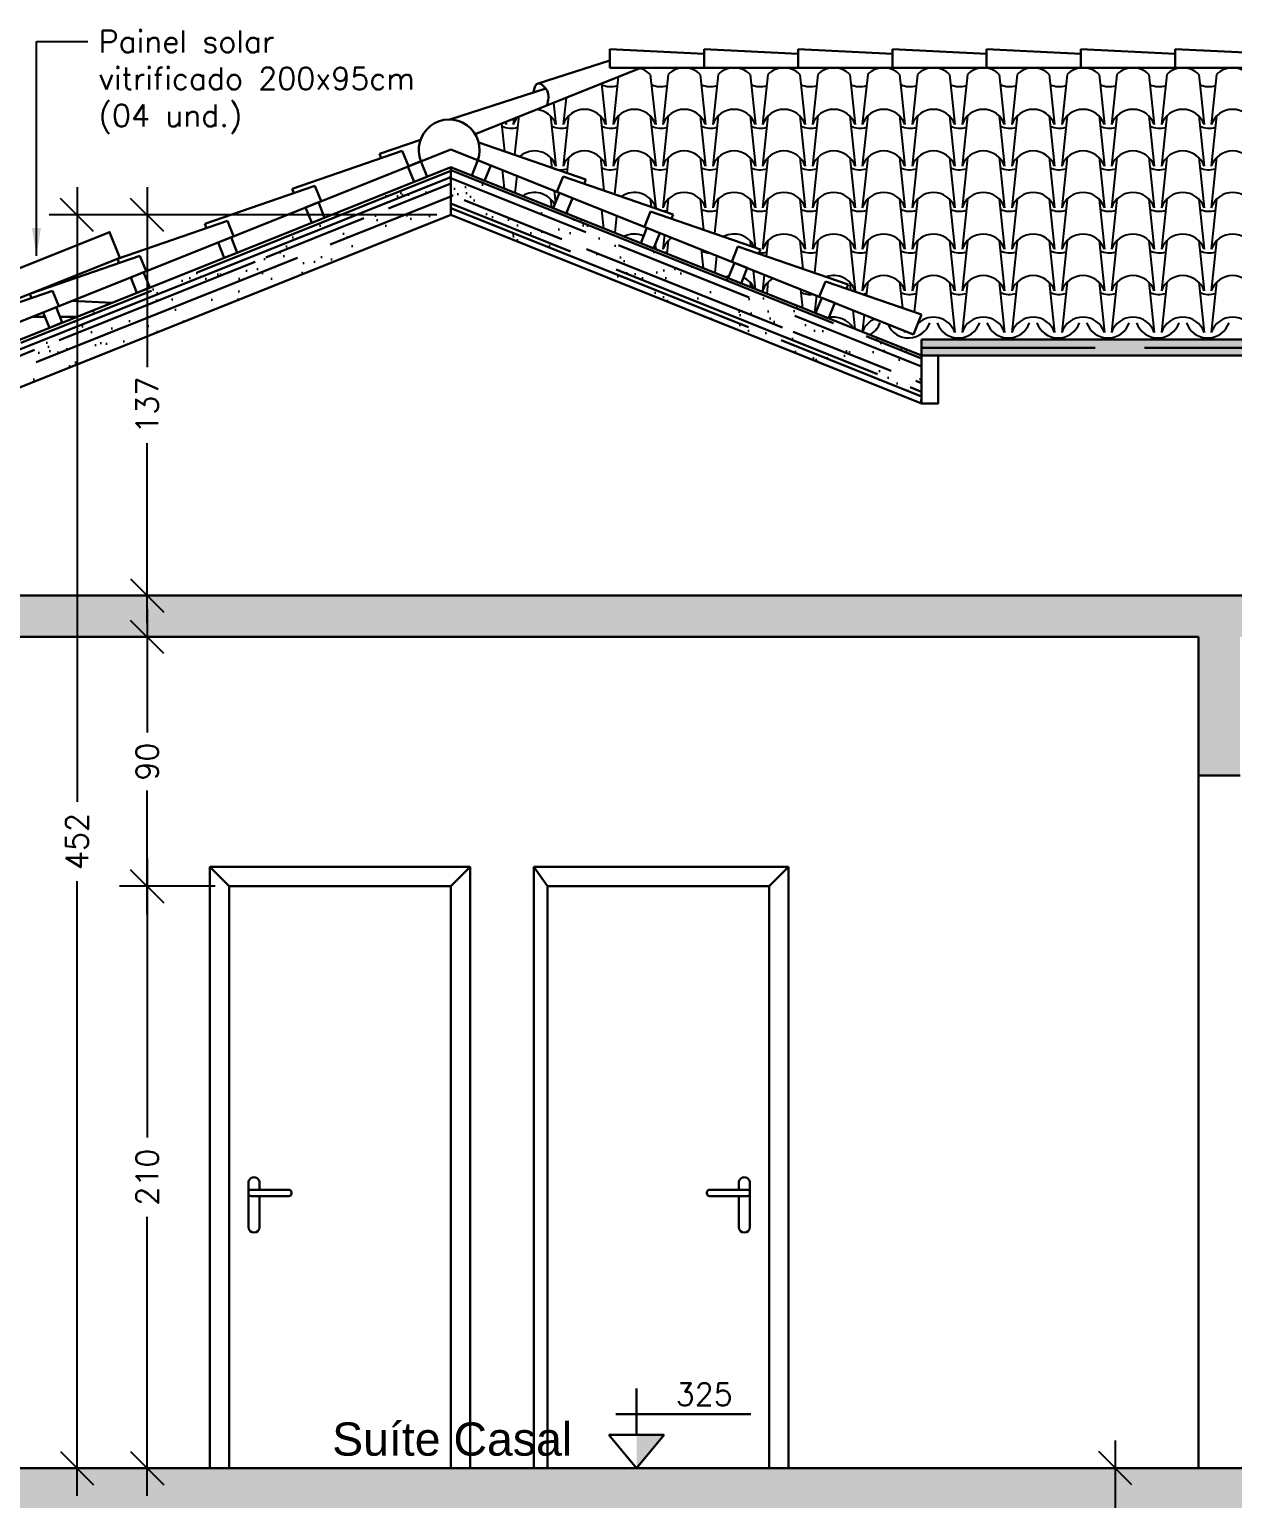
# Model space of a CAD drawing. Header units: millimetres. Extents: x -4228 to 27092, y -6721 to 984.
# Drawn here: x 22980 to 23415, y -1256 to -726 of the extents above; entities that cross this region are included whole.
import ezdxf
from ezdxf.enums import TextEntityAlignment as Align

# ---------------------------------------------------------------- set-up
doc = ezdxf.new("R2010")
doc.units = ezdxf.units.MM
doc.header["$LTSCALE"] = 50
doc.layers.get('0').update_dxf_attribs({"lineweight": 0})
for name, color, linetype in [('cobertura', 2, 'Continuous'), ('cota', 1, 'Continuous'), ('esquadrias', 3, 'Continuous'), ('HACHURA', 2, 'Continuous'), ('hatch', 2, 'Continuous'), ('madeiramento', 2, 'Continuous'), ('PAREDES', 6, 'Continuous'), ('PENA01', 3, 'Continuous'), ('PENA02', 2, 'Continuous'), ('PENA24', 24, 'Continuous'), ('QLEADER', 7, 'Continuous'), ('telhas', 3, 'Continuous'), ('TEXTO', 7, 'Continuous')]:
    doc.layers.add(name, color=color, linetype=linetype)
doc.styles.add('ARIAL', font='arial.ttf')
doc.styles.add('COTA', font='simplex.shx')
doc.styles.add('ROMANS', font='romans.shx')
doc.dimstyles.new('1_50', dxfattribs={"dimscale": 0, "dimtxt": 8, "dimasz": 12, "dimexe": 10, "dimexo": 5, "dimgap": 4, "dimtad": 0, "dimdec": 0, "dimzin": 1, "dimdsep": 46, "dimtxsty": 'ROMANS', "dimblk": 'OBLIQUE', "dimcen": 10, "dimdle": 10, "dimclrd": 1, "dimclre": 1, "dimclrt": 7, "dimaunit": 1, "dimadec": 0, "dimazin": 0, "dimtm": 1e-09, "dimtfac": 1, "dimtdec": 0, "dimtmove": 2, "dimatfit": 3, "dimldrblk": 'OBLIQUE', "dimfxl": 1, "dimtolj": 1, "dimtzin": 0, "dimarcsym": 0})
doc.dimstyles.new('LEADER_50', dxfattribs={"dimscale": 0, "dimtxt": 8, "dimasz": 10, "dimexe": 10, "dimexo": 5, "dimgap": 4, "dimtad": 0, "dimdec": 0, "dimzin": 1, "dimdsep": 46, "dimtxsty": 'ROMANS', "dimcen": 10, "dimdle": 10, "dimclrd": 9, "dimclre": 9, "dimclrt": 7, "dimaunit": 1, "dimadec": 0, "dimazin": 0, "dimtm": 1e-09, "dimtfac": 1, "dimtdec": 0, "dimtmove": 2, "dimatfit": 3, "dimfxl": 1, "dimtolj": 1, "dimtzin": 0, "dimarcsym": 0})

# ---------------------------------------------------------------- blocks, each defined once
blk = doc.blocks.new('_OBLIQUE')
at = {"color": 0, "linetype": 'ByBlock'}
blk.add_line((-0.5, -0.5), (0.5, 0.5), dxfattribs=at)
blk = doc.blocks.new('*D222')
at = {"layer": 'cota', "color": 1, "linetype": 'Continuous', "lineweight": -2}
for p, q in [((23372.46, -1235.24), (23372.46, -1267.45)), ((23397.52, -1245.24), (23362.46, -1245.24)), ((23372.46, -1320.24), (23372.46, -1288.02)), ((23397.52, -1310.24), (23362.46, -1310.24))]:
    blk.add_line(p, q, dxfattribs=at)
at = {"layer": 'Defpoints', "color": 0, "linetype": 'Continuous', "lineweight": 30}
for p in [(23372.46, -1245.24), (23402.52, -1245.24), (23402.52, -1310.24)]:
    blk.add_point(p, dxfattribs=at)
at = {"layer": 'cota', "color": 1, "linetype": 'Continuous', "lineweight": -2, "xscale": 12, "yscale": 12, "zscale": 12}
for p, rotation in [((23372.46, -1245.24), 90), ((23372.46, -1310.24), 270)]:
    blk.add_blockref('_OBLIQUE', p, dxfattribs=dict(at, rotation=rotation))
at = {"layer": 'cota', "color": 7, "linetype": 'Continuous', "lineweight": 30, "insert": (23372.46, -1277.74), "char_height": 8, "attachment_point": 5, "rotation": 90, "style": 'ROMANS'}
blk.add_mtext('\\A1;65', dxfattribs=at)
blk = doc.blocks.new('*D229')
at = {"layer": 'cota', "color": 1, "linetype": 'Continuous', "lineweight": -2}
for p, q in [((23022.94, -1025.24), (23022.94, -1125.95)), ((23047.52, -1035.24), (23012.94, -1035.24)), ((23022.94, -1255.24), (23022.94, -1154.52)), ((23047.52, -1245.24), (23012.94, -1245.24))]:
    blk.add_line(p, q, dxfattribs=at)
at = {"layer": 'Defpoints', "color": 0, "linetype": 'Continuous', "lineweight": 30}
for p in [(23052.52, -1035.24), (23022.94, -1245.24), (23052.52, -1245.24)]:
    blk.add_point(p, dxfattribs=at)
at = {"layer": 'cota', "color": 1, "linetype": 'Continuous', "lineweight": -2, "xscale": 12, "yscale": 12, "zscale": 12}
for p, rotation in [((23022.94, -1035.24), 90), ((23022.94, -1245.24), 270)]:
    blk.add_blockref('_OBLIQUE', p, dxfattribs=dict(at, rotation=rotation))
at = {"layer": 'cota', "color": 7, "linetype": 'Continuous', "lineweight": 30, "insert": (23022.94, -1140.24), "char_height": 8, "attachment_point": 5, "rotation": 90, "style": 'ROMANS'}
blk.add_mtext('\\A1;210', dxfattribs=at)
blk = doc.blocks.new('*D230')
at = {"layer": 'cota', "color": 1, "linetype": 'Continuous', "lineweight": -2}
for p, q in [((23022.94, -935.24), (23022.94, -979.76)), ((23047.52, -945.24), (23012.94, -945.24)), ((23022.94, -1045.24), (23022.94, -1000.71)), ((23047.52, -1035.24), (23012.94, -1035.24))]:
    blk.add_line(p, q, dxfattribs=at)
at = {"layer": 'Defpoints', "color": 0, "linetype": 'Continuous', "lineweight": 30}
for p in [(23022.94, -945.24), (23052.52, -945.24), (23052.52, -1035.24)]:
    blk.add_point(p, dxfattribs=at)
at = {"layer": 'cota', "color": 1, "linetype": 'Continuous', "lineweight": -2, "xscale": 12, "yscale": 12, "zscale": 12}
for p, rotation in [((23022.94, -945.24), 90), ((23022.94, -1035.24), 270)]:
    blk.add_blockref('_OBLIQUE', p, dxfattribs=dict(at, rotation=rotation))
at = {"layer": 'cota', "color": 7, "linetype": 'Continuous', "lineweight": 30, "insert": (23022.94, -990.24), "char_height": 8, "attachment_point": 5, "rotation": 90, "style": 'ROMANS'}
blk.add_mtext('\\A1;90', dxfattribs=at)
blk = doc.blocks.new('*D248')
at = {"layer": 'cota', "color": 1, "linetype": 'Continuous', "lineweight": -2}
for p, q in [((23022.94, -782.93), (23022.94, -847.87)), ((23127.52, -792.93), (23012.94, -792.93)), ((23022.94, -940.24), (23022.94, -875.3)), ((23064.16, -930.24), (23012.94, -930.24))]:
    blk.add_line(p, q, dxfattribs=at)
at = {"layer": 'Defpoints', "color": 0, "linetype": 'Continuous', "lineweight": 30}
for p in [(23132.52, -792.93), (23022.94, -930.24), (23069.16, -930.24)]:
    blk.add_point(p, dxfattribs=at)
at = {"layer": 'cota', "color": 1, "linetype": 'Continuous', "lineweight": -2, "xscale": 12, "yscale": 12, "zscale": 12}
for p, rotation in [((23022.94, -792.93), 90), ((23022.94, -930.24), 270)]:
    blk.add_blockref('_OBLIQUE', p, dxfattribs=dict(at, rotation=rotation))
at = {"layer": 'cota', "color": 7, "linetype": 'Continuous', "lineweight": 30, "insert": (23022.94, -861.58), "char_height": 8, "attachment_point": 5, "rotation": 90, "style": 'ROMANS'}
blk.add_mtext('\\A1;137', dxfattribs=at)
blk = doc.blocks.new('*D249')
at = {"layer": 'cota', "color": 1, "linetype": 'Continuous', "lineweight": -2}
for p, q in [((22997.6, -782.93), (22997.6, -1004.8)), ((23127.52, -792.93), (22987.6, -792.93)), ((22997.6, -1255.24), (22997.6, -1033.37)), ((23040.52, -1245.24), (22987.6, -1245.24))]:
    blk.add_line(p, q, dxfattribs=at)
at = {"layer": 'Defpoints', "color": 0, "linetype": 'Continuous', "lineweight": 30}
for p in [(23132.52, -792.93), (22997.6, -1245.24), (23045.52, -1245.24)]:
    blk.add_point(p, dxfattribs=at)
at = {"layer": 'cota', "color": 1, "linetype": 'Continuous', "lineweight": -2, "xscale": 12, "yscale": 12, "zscale": 12}
for p, rotation in [((22997.6, -792.93), 90), ((22997.6, -1245.24), 270)]:
    blk.add_blockref('_OBLIQUE', p, dxfattribs=dict(at, rotation=rotation))
at = {"layer": 'cota', "color": 7, "linetype": 'Continuous', "lineweight": 30, "insert": (22997.6, -1019.08), "char_height": 8, "attachment_point": 5, "rotation": 90, "style": 'ROMANS'}
blk.add_mtext('\\A1;452', dxfattribs=at)

msp = doc.modelspace()

# ---------------------------------------------------------------- hatches: boundary and pattern name
at = {"layer": 'HACHURA', "linetype": 'Continuous', "lineweight": 30}
h = msp.add_hatch(dxfattribs=at)
h.set_pattern_fill('AR-CONC', color=256, scale=0.2, style=0)
h.set_pattern_definition([(50, (26561.214, 204.87), (36.43693, -3.18782), [3.81, -41.91]), (355, (26561.214, 204.87), (-7.04857, 38.21133), [3.048, -33.528]), (100.451, (26564.25, 204.603), (29.3885, 35.02334), [3.238, -35.618]), (46.1842, (26561.214, 215.03), (54.2158, -8.40847), [5.715, -62.865]), (96.6356, (26565.73, 214.33), (47.48085, 49.4851), [4.857, -53.427]), (351.184, (26561.214, 215.03), (47.4809, 49.485), [4.572, -50.292]), (21, (26566.294, 212.49), (30.32298, -20.4531), [3.81, -41.91]), (326, (26566.294, 212.49), (12.3604, 36.8376), [3.048, -33.528]), (71.4514, (26568.82, 210.785), (42.6833, 16.38457), [3.238, -35.618]), (37.5, (26561.214, 204.869), (0.61772, 16.911008), [0, -33.1216, 0, -34.036, 0, -33.655]), (7.5, (26561.214, 204.869), (13.36393, 20.036115), [0, -19.4056, 0, -32.3596, 0, -12.827]), (327.5, (26549.886, 204.869), (27.11812, -1.14575), [0, -12.7, 0, -39.624, 0, -52.578]), (317.5, (26544.806, 204.87), (29.62584, 5.0853), [0, -16.51, 0, -26.3144, 0, -37.338])])
h.paths.add_polyline_path([(25342.52, -930.24), (24562.52, -930.24), (24562.52, -895.24), (24547.52, -895.24), (24547.52, -930.24), (24202.52, -930.24), (24202.52, -895.24), (24187.52, -895.24), (24187.52, -930.24), (23842.52, -930.24), (23842.52, -895.24), (23827.52, -895.24), (23827.52, -930.24), (22757.52, -930.24), (22757.52, -925.24), (22742.52, -925.24), (22742.52, -945.24), (22847.52, -945.24), (22847.52, -995.24), (22862.52, -995.24), (22862.52, -945.24), (23402.52, -945.24), (23402.52, -995.24), (23417.52, -995.24), (23417.52, -945.24), (24727.52, -945.24), (24907.52, -945.24), (24907.52, -970.24), (24922.52, -970.24), (24922.52, -945.24), (25027.52, -945.24), (25327.52, -945.24), (25327.52, -966.06), (25327.52, -970.24), (25342.52, -970.24)])
h = msp.add_hatch(dxfattribs=at)
h.set_pattern_fill('AR-CONC', color=256, scale=0.2, style=0)
h.set_pattern_definition([(50, (27656.342, -5360.663), (36.43693, -3.18782), [3.81, -41.91]), (355, (27656.342, -5360.663), (-7.04857, 38.21133), [3.048, -33.528]), (100.451, (27659.38, -5360.93), (29.3885, 35.02334), [3.238, -35.618]), (46.1842, (27656.342, -5350.503), (54.2158, -8.40847), [5.715, -62.865]), (96.6356, (27660.86, -5351.204), (47.48085, 49.4851), [4.857, -53.427]), (351.184, (27656.34, -5350.503), (47.4809, 49.485), [4.572, -50.292]), (21, (27661.422, -5353.043), (30.32298, -20.4531), [3.81, -41.91]), (326, (27661.422, -5353.043), (12.3604, 36.8376), [3.048, -33.528]), (71.4514, (27663.95, -5354.748), (42.6833, 16.38457), [3.238, -35.618]), (37.5, (27656.342, -5360.663), (0.61772, 16.911008), [0, -33.1216, 0, -34.036, 0, -33.655]), (7.5, (27656.342, -5360.663), (13.36393, 20.036115), [0, -19.4056, 0, -32.3596, 0, -12.827]), (327.5, (27645.014, -5360.663), (27.11812, -1.14575), [0, -12.7, 0, -39.624, 0, -52.578]), (317.5, (27639.934, -5360.663), (29.62584, 5.0853), [0, -16.51, 0, -26.3144, 0, -37.338])])
h.paths.add_polyline_path([(25342.52, -1245.24), (25327.52, -1245.24), (25327.52, -1245.74), (25042.52, -1245.74), (25042.52, -1245.24), (23977.25, -1245.24), (23977.11, -1245.38), (23976.68, -1245.24), (22842.52, -1245.24), (22842.52, -1310.24), (22862.52, -1310.24), (22862.52, -1260.24), (23402.52, -1260.24), (23402.52, -1310.24), (23417.52, -1310.24), (23417.52, -1260.24), (23557.52, -1260.24), (23557.52, -1290.24), (23572.52, -1290.24), (23572.52, -1260.24), (24547.52, -1260.24), (24547.52, -1290.24), (24562.52, -1290.24), (24562.52, -1260.24), (25327.52, -1260.24), (25327.52, -1285.24), (25342.52, -1285.24)])
at = {"layer": 'hatch', "linetype": 'Continuous', "lineweight": 30}
h = msp.add_hatch(dxfattribs=at)
h.set_pattern_fill('AR-SAND', color=256, scale=0.3, style=0)
h.set_pattern_definition([(37.5, (23238.521, -2722.877), (-0.48001, 14.6824), [0, -11.5824, 0, -12.954, 0, -12.3825]), (7.5, (23238.521, -2722.877), (13.4857, 21.50475), [0, -6.2484, 0, -10.4394, 0, -4.0005]), (327.5, (23229.149, -2722.877), (23.72977, 0.043116), [0, -3.81, 0, -13.716, 0, -17.907]), (317.5, (23229.149, -2722.877), (22.9067, 6.68788), [0, -1.905, 0, -8.9916, 0, -10.287])])
h.paths.add_polyline_path([(23132.52, -792.93), (23132.52, -775.7), (22757.52, -925.7), (22757.52, -930.24), (22789.26, -930.24)])
h.paths.add_polyline_path([(23132.52, -775.7), (23132.52, -792.93), (23302.52, -860.93), (23302.52, -843.7)])
h = msp.add_hatch(dxfattribs=at)
h.set_pattern_fill('AR-RROOF', color=3, scale=0.5, style=0)
h.set_pattern_definition([(201.8014, (23132.521, -792.932), (-21.22498, -22.1683), [190.5, -25.4, 63.5, -12.7]), (201.8014, (23119.197, -805.101), (18.0648, -10.96624), [38.1, -4.191, 76.2, -9.525]), (201.8014, (23130.635, -805.313), (-58.15644, -32.42705), [101.6, -17.78, 50.8, -12.7])])
h.paths.add_polyline_path([(22757.52, -930.24), (22789.26, -930.24), (23132.52, -792.93), (23132.52, -775.7), (22757.52, -925.7)])
h = msp.add_hatch(dxfattribs=at)
h.set_pattern_fill('AR-RROOF', color=3, scale=0.5, style=0)
h.set_pattern_definition([(158.1986, (29305.63, -2247.493), (-30.6583, -1.414998), [190.5, -25.4, 63.5, -12.7]), (158.1986, (29287.588, -2247.116), (5.518494, -20.39956), [38.1, -4.191, 76.2, -9.525]), (158.19859, (29295.7245, -2255.158), (-64.476764, 16.626232), [101.6, -17.78, 50.8, -12.7])])
h.paths.add_polyline_path([(23132.52, -792.93), (23302.52, -860.93), (23302.52, -843.7), (23132.52, -775.7)])
h = msp.add_hatch(dxfattribs=at)
h.set_pattern_fill('AR-SAND', color=256, scale=0.3, style=0)
h.set_pattern_definition([(37.5, (28231.535, -1153.837), (-0.48001, 14.682397), [0, -11.5824, 0, -12.954, 0, -12.3825]), (7.5, (28231.535, -1153.837), (13.4857, 21.50475), [0, -6.2484, 0, -10.4394, 0, -4.0005]), (327.5, (28222.162, -1153.837), (23.72977, 0.043116), [0, -3.81, 0, -13.716, 0, -17.907]), (317.5, (28222.162, -1153.837), (22.90669, 6.68788), [0, -1.905, 0, -8.9916, 0, -10.287])])
h.paths.add_polyline_path([(24547.52, -843.7), (24547.52, -837.81), (23302.52, -837.81), (23302.52, -843.7), (23308.52, -843.7)])
h = msp.add_hatch(dxfattribs=at)
h.set_pattern_fill('AR-RROOF', color=3, scale=0.7, style=0)
h.set_pattern_definition([(0, (28231.535, -1153.837), (39.116, 17.78), [266.7, -35.56, 88.9, -17.78]), (0, (28255.182, -1144.947), (-17.78, 23.6474), [53.34, -5.8674, 106.68, -13.335]), (0, (28240.425, -1138.724), (92.456, 11.9126), [142.24, -24.892, 71.12, -17.78])])
h.paths.add_polyline_path([(24547.52, -837.81), (23302.52, -837.81), (23302.52, -843.7), (23308.52, -843.7), (24547.52, -843.7)])

# ---------------------------------------------------------------- linework, layer by layer
at = {"layer": 'cobertura', "linetype": 'Continuous', "lineweight": 30}
msp.add_arc((23131.95, -769.46), 11, 340.3922, 201.8014, dxfattribs=at)
at = {"layer": 'esquadrias', "linetype": 'Continuous', "lineweight": 30}
for p, q in [((23045.52, -1028.24), (23139.52, -1028.24)), ((23045.52, -1028.24), (23045.52, -1245.24)), ((23052.52, -1035.24), (23045.52, -1028.24)), ((23132.52, -1035.24), (23139.52, -1028.24)), ((23139.52, -1028.24), (23139.52, -1245.24)), ((23162.52, -1028.24), (23254.52, -1028.24)), ((23162.52, -1028.24), (23162.52, -1245.24)), ((23167.52, -1035.24), (23162.52, -1028.24)), ((23247.52, -1035.24), (23254.52, -1028.24)), ((23254.52, -1028.24), (23254.52, -1245.24)), ((23052.52, -1035.24), (23052.52, -1245.24)), ((23052.52, -1035.24), (23132.52, -1035.24)), ((23132.52, -1035.24), (23132.52, -1245.24)), ((23167.52, -1035.24), (23167.52, -1245.24)), ((23167.52, -1035.24), (23247.52, -1035.24)), ((23247.52, -1035.24), (23247.52, -1245.24))]:
    msp.add_line(p, q, dxfattribs=at)
at = {"layer": 'madeiramento', "linetype": 'Continuous', "lineweight": 30}
for p, q in [((23132.52, -775.7), (22757.52, -925.7)), ((23132.52, -775.7), (23302.52, -843.7)), ((23132.52, -792.93), (22789.26, -930.24)), ((23132.52, -792.93), (23302.52, -860.93)), ((23302.52, -837.81), (24547.52, -837.81)), ((23302.52, -843.7), (23302.52, -837.81)), ((23302.52, -843.7), (23302.52, -860.93)), ((23302.52, -843.7), (24547.52, -843.7))]:
    msp.add_line(p, q, dxfattribs=at)
at = {"layer": 'madeiramento', "color": 3, "linetype": 'Continuous', "lineweight": 30}
msp.add_line((23132.52, -775.7), (23132.52, -792.93), dxfattribs=at)
at = {"layer": 'madeiramento', "color": 2, "linetype": 'Continuous', "lineweight": 30}
for points in [[(23119.33, -780.98), (23123.97, -779.12), (23121.74, -773.55), (23117.1, -775.41)], [(23144.73, -780.58), (23140.09, -778.73), (23142.32, -773.16), (23146.96, -775.01)], [(23082.36, -795.77), (23087, -793.91), (23084.77, -788.34), (23080.13, -790.19)], [(23174.22, -792.38), (23169.57, -790.52), (23171.8, -784.95), (23176.45, -786.81)], [(23205.79, -805.01), (23201.14, -803.15), (23203.37, -797.58), (23208.01, -799.43)], [(23050.79, -808.39), (23055.43, -806.54), (23053.2, -800.96), (23048.56, -802.82)], [(23237.35, -817.63), (23232.71, -815.78), (23234.94, -810.2), (23239.58, -812.06)], [(23019.22, -821.02), (23023.86, -819.16), (23021.64, -813.59), (23016.99, -815.45)], [(22987.65, -833.65), (22992.3, -831.79), (22990.07, -826.22), (22985.42, -828.08)], [(23268.92, -830.26), (23264.28, -828.4), (23266.51, -822.83), (23271.15, -824.69)]]:
    msp.add_lwpolyline(points, close=True, dxfattribs=at)
at = {"layer": 'madeiramento', "color": 4, "linetype": 'Continuous', "lineweight": 30}
msp.add_lwpolyline([(23302.52, -843.7), (23308.52, -843.7), (23308.52, -860.93), (23302.52, -860.93)], close=True, dxfattribs=at)
at = {"layer": 'PAREDES', "linetype": 'Continuous', "lineweight": 30}
for p, q in [((22757.52, -930.24), (23827.52, -930.24)), ((22862.52, -945.24), (23402.52, -945.24)), ((23402.52, -945.24), (23402.52, -1245.24)), ((23402.52, -995.24), (23417.52, -995.24)), ((22842.52, -1245.24), (25042.52, -1245.24))]:
    msp.add_line(p, q, dxfattribs=at)
at = {"layer": 'PENA01', "linetype": 'Continuous', "lineweight": 30}
for p, q in [((23052.52, -1035.24), (23052.52, -1245.24)), ((23247.52, -1035.24), (23247.52, -1245.24))]:
    msp.add_line(p, q, dxfattribs=at)
at = {"layer": 'PENA01', "color": 3, "linetype": 'Continuous', "lineweight": 30}
for p, q in [((23061.52, -1160.24), (23061.52, -1160.24)), ((23238.52, -1160.24), (23238.52, -1160.24))]:
    msp.add_line(p, q, dxfattribs=at)
at = {"layer": 'PENA01', "lineweight": 30}
for p, q in [((23199.6, -1216.48), (23199.6, -1233.24)), ((23192.16, -1225.72), (23240.89, -1225.72)), ((23189.6, -1233.24), (23209.6, -1233.24)), ((23199.6, -1245.24), (23189.6, -1233.24)), ((23199.6, -1245.24), (23209.6, -1233.24))]:
    msp.add_line(p, q, dxfattribs=at)
at = {"layer": 'PENA01', "color": 7, "linetype": 'Continuous', "lineweight": 30}
msp.add_lwpolyline([(22827.4, -882.67), (23013.09, -808.39), (23009.38, -799.11), (22823.68, -873.39)], close=True, dxfattribs=at)
at = {"layer": 'PENA01', "color": 3, "linetype": 'Continuous', "lineweight": 30}
for points in [[(23063.52, -1144.74), (23063.52, -1142.24, 0.414214), (23061.52, -1140.24, 0.414214), (23059.52, -1142.24), (23059.52, -1158.24)], [(23063.52, -1158.24), (23063.52, -1147.08, 0.414214)]]:
    msp.add_lwpolyline(points, format="xyb", dxfattribs=at)
at = {"layer": 'PENA01', "color": 3, "linetype": 'Continuous', "lineweight": 30, "flags": 128}
for points in [[(23236.52, -1144.74), (23236.52, -1142.24, -0.414214), (23238.52, -1140.24, -0.414214), (23240.52, -1142.24), (23240.52, -1158.24)], [(23236.52, -1158.24), (23236.52, -1147.08, -0.414214)]]:
    msp.add_lwpolyline(points, format="xyb", dxfattribs=at)
at = {"layer": 'PENA01', "color": 3, "linetype": 'Continuous', "lineweight": 30}
for centre, start, end in [((23061.52, -1158.24), 180, 270), ((23061.52, -1158.24), 270, 0), ((23238.52, -1158.24), 180, 270), ((23238.52, -1158.24), 270, 0)]:
    msp.add_arc(centre, 2, start, end, dxfattribs=at)
at = {"layer": 'PENA01', "lineweight": 30}
msp.add_solid([(23199.6, -1245.24), (23199.6, -1233.24), (23199.6, -1245.24), (23209.6, -1233.24)], dxfattribs=at)
at = {"layer": 'PENA02', "color": 3, "linetype": 'Continuous', "lineweight": 30}
msp.add_lwpolyline([(23059.48, -1145.74), (23059.48, -1146.08, 0.414214), (23060.48, -1147.08), (23074.04, -1147.08, 0.414214), (23075.04, -1146.08), (23075.04, -1145.74, 0.414214), (23074.04, -1144.74), (23060.48, -1144.74, 0.414214)], format="xyb", close=True, dxfattribs=at)
at = {"layer": 'PENA02', "color": 3, "linetype": 'Continuous', "lineweight": 30, "flags": 128}
msp.add_lwpolyline([(23240.57, -1145.74), (23240.57, -1146.08, -0.414214), (23239.57, -1147.08), (23226, -1147.08, -0.414214), (23225, -1146.08), (23225, -1145.74, -0.414214), (23226, -1144.74), (23239.57, -1144.74, -0.414214)], format="xyb", close=True, dxfattribs=at)
at = {"layer": 'PENA24', "color": 3}
for p, q in [((23204.58, -742.2), (23206.52, -760.31)), ((23211.06, -742.2), (23209.12, -760.31)), ((23222.58, -742.2), (23224.52, -760.31)), ((23229.06, -742.2), (23227.12, -760.31)), ((23240.58, -742.2), (23242.52, -760.31)), ((23247.06, -742.2), (23245.12, -760.31)), ((23258.58, -742.2), (23260.52, -760.31)), ((23265.06, -742.2), (23263.12, -760.31)), ((23276.58, -742.2), (23278.52, -760.31)), ((23283.06, -742.2), (23281.12, -760.31)), ((23294.58, -742.2), (23296.52, -760.31)), ((23301.06, -742.2), (23299.12, -760.31)), ((23312.58, -742.2), (23314.52, -760.31)), ((23319.06, -742.2), (23317.12, -760.31)), ((23330.58, -742.2), (23332.52, -760.31)), ((23337.06, -742.2), (23335.12, -760.31)), ((23348.58, -742.2), (23350.52, -760.31)), ((23355.06, -742.2), (23353.12, -760.31)), ((23366.58, -742.2), (23368.52, -760.31)), ((23373.06, -742.2), (23371.12, -760.31)), ((23384.58, -742.2), (23386.52, -760.31)), ((23391.06, -742.2), (23389.12, -760.31)), ((23402.58, -742.2), (23404.52, -760.31)), ((23409.06, -742.2), (23407.12, -760.31)), ((23186.94, -745.5), (23188.52, -760.31)), ((23192.96, -743.09), (23191.12, -760.31)), ((23169.68, -752.41), (23170.52, -760.31)), ((23174.16, -750.62), (23173.12, -760.31)), ((23155.35, -758.14), (23155.12, -760.31)), ((23157.06, -757.2), (23155.56, -771.23)), ((23168.58, -757.2), (23170.52, -775.31)), ((23175.06, -757.2), (23173.12, -775.31)), ((23186.58, -757.2), (23188.52, -775.31)), ((23193.06, -757.2), (23191.12, -775.31)), ((23204.58, -757.2), (23206.52, -775.31)), ((23211.06, -757.2), (23209.12, -775.31)), ((23222.58, -757.2), (23224.52, -775.31)), ((23229.06, -757.2), (23227.12, -775.31)), ((23240.58, -757.2), (23242.52, -775.31)), ((23247.06, -757.2), (23245.12, -775.31)), ((23258.58, -757.2), (23260.52, -775.31)), ((23265.06, -757.2), (23263.12, -775.31)), ((23276.58, -757.2), (23278.52, -775.31)), ((23283.06, -757.2), (23281.12, -775.31)), ((23294.58, -757.2), (23296.52, -775.31)), ((23301.06, -757.2), (23299.12, -775.31)), ((23312.58, -757.2), (23314.52, -775.31)), ((23319.06, -757.2), (23317.12, -775.31)), ((23330.58, -757.2), (23332.52, -775.31)), ((23337.06, -757.2), (23335.12, -775.31)), ((23348.58, -757.2), (23350.52, -775.31)), ((23355.06, -757.2), (23353.12, -775.31)), ((23366.58, -757.2), (23368.52, -775.31)), ((23373.06, -757.2), (23371.12, -775.31)), ((23384.58, -757.2), (23386.52, -775.31)), ((23391.06, -757.2), (23389.12, -775.31)), ((23402.58, -757.2), (23404.52, -775.31)), ((23409.06, -757.2), (23407.12, -775.31)), ((23150.88, -759.93), (23151.95, -769.98)), ((23152.41, -759.31), (23152.52, -760.31)), ((23168.58, -772.2), (23168.98, -775.87)), ((23175.06, -772.2), (23174.46, -777.77)), ((23186.58, -772.2), (23187.86, -784.11)), ((23193.06, -772.2), (23191.64, -785.42)), ((23204.58, -772.2), (23206.52, -790.31)), ((23211.06, -772.2), (23209.12, -790.31)), ((23222.58, -772.2), (23224.52, -790.31)), ((23229.06, -772.2), (23227.12, -790.31)), ((23240.58, -772.2), (23242.52, -790.31)), ((23247.06, -772.2), (23245.12, -790.31)), ((23258.58, -772.2), (23260.52, -790.31)), ((23265.06, -772.2), (23263.12, -790.31)), ((23276.58, -772.2), (23278.52, -790.31)), ((23283.06, -772.2), (23281.12, -790.31)), ((23294.58, -772.2), (23296.52, -790.31)), ((23301.06, -772.2), (23299.12, -790.31)), ((23312.58, -772.2), (23314.52, -790.31)), ((23319.06, -772.2), (23317.12, -790.31)), ((23330.58, -772.2), (23332.52, -790.31)), ((23337.06, -772.2), (23335.12, -790.31)), ((23348.58, -772.2), (23350.52, -790.31)), ((23355.06, -772.2), (23353.12, -790.31)), ((23366.58, -772.2), (23368.52, -790.31)), ((23373.06, -772.2), (23371.12, -790.31)), ((23384.58, -772.2), (23386.52, -790.31)), ((23391.06, -772.2), (23389.12, -790.31)), ((23402.58, -772.2), (23404.52, -790.31)), ((23409.06, -772.2), (23407.12, -790.31)), ((23151.06, -776.65), (23151.78, -783.4)), ((23156.36, -778.77), (23155.69, -784.97)), ((23169.87, -784.17), (23170.34, -788.61)), ((23168.58, -787.2), (23168.91, -790.26)), ((23204.58, -787.2), (23204.88, -790)), ((23211.06, -787.2), (23210.55, -791.96)), ((23222.58, -787.2), (23223.76, -798.24)), ((23229.06, -787.2), (23227.73, -799.61)), ((23240.58, -787.2), (23242.46, -804.7)), ((23247.06, -787.2), (23245.12, -805.31)), ((23258.58, -787.2), (23260.52, -805.31)), ((23265.06, -787.2), (23263.12, -805.31)), ((23276.58, -787.2), (23278.52, -805.31)), ((23283.06, -787.2), (23281.12, -805.31)), ((23294.58, -787.2), (23296.52, -805.31)), ((23301.06, -787.2), (23299.12, -805.31)), ((23312.58, -787.2), (23314.52, -805.31)), ((23319.06, -787.2), (23317.12, -805.31)), ((23330.58, -787.2), (23332.52, -805.31)), ((23337.06, -787.2), (23335.12, -805.31)), ((23348.58, -787.2), (23350.52, -805.31)), ((23355.06, -787.2), (23353.12, -805.31)), ((23366.58, -787.2), (23368.52, -805.31)), ((23373.06, -787.2), (23371.12, -805.31)), ((23384.58, -787.2), (23386.52, -805.31)), ((23391.06, -787.2), (23389.12, -805.31)), ((23402.58, -787.2), (23404.52, -805.31)), ((23409.06, -787.2), (23407.12, -805.31)), ((23174.63, -791.22), (23174.49, -792.49)), ((23186.99, -791.03), (23187.72, -797.78)), ((23192.42, -793.2), (23191.75, -799.39)), ((23209.68, -800.1), (23209.12, -805.31)), ((23206.34, -803.62), (23206.52, -805.31)), ((23211.06, -802.2), (23210.55, -806.91)), ((23222.93, -805.4), (23223.65, -812.15)), ((23240.58, -802.2), (23240.79, -804.12)), ((23247.06, -802.2), (23246.46, -807.8)), ((23258.58, -802.2), (23259.67, -812.37)), ((23265.06, -802.2), (23263.82, -813.8)), ((23276.58, -802.2), (23278.52, -820.31)), ((23283.06, -802.2), (23281.12, -820.31)), ((23294.58, -802.2), (23296.52, -820.31)), ((23301.06, -802.2), (23299.12, -820.31)), ((23312.58, -802.2), (23314.52, -820.31)), ((23319.06, -802.2), (23317.12, -820.31)), ((23330.58, -802.2), (23332.52, -820.31)), ((23337.06, -802.2), (23335.12, -820.31)), ((23348.58, -802.2), (23350.52, -820.31)), ((23355.06, -802.2), (23353.12, -820.31)), ((23366.58, -802.2), (23368.52, -820.31)), ((23373.06, -802.2), (23371.12, -820.31)), ((23384.58, -802.2), (23386.52, -820.31)), ((23391.06, -802.2), (23389.12, -820.31)), ((23402.58, -802.2), (23404.52, -820.31)), ((23409.06, -802.2), (23407.12, -820.31)), ((23228.48, -807.62), (23227.82, -813.82)), ((23241.73, -812.92), (23242.45, -819.67)), ((23245.74, -814.52), (23245.12, -820.31)), ((23240.58, -817.2), (23240.78, -819)), ((23247.06, -817.2), (23246.62, -821.34)), ((23258.86, -819.77), (23259.58, -826.52)), ((23276.58, -817.2), (23276.89, -820.03)), ((23283.06, -817.2), (23282.55, -821.99)), ((23294.58, -817.2), (23295.58, -826.49)), ((23301.06, -817.2), (23299.9, -827.99)), ((23312.58, -817.2), (23314.52, -835.31)), ((23319.06, -817.2), (23317.12, -835.31)), ((23330.58, -817.2), (23332.52, -835.31)), ((23337.06, -817.2), (23335.12, -835.31)), ((23348.58, -817.2), (23350.52, -835.31)), ((23355.06, -817.2), (23353.12, -835.31)), ((23366.58, -817.2), (23368.52, -835.31)), ((23373.06, -817.2), (23371.12, -835.31)), ((23384.58, -817.2), (23386.52, -835.31)), ((23391.06, -817.2), (23389.12, -835.31)), ((23402.58, -817.2), (23404.52, -835.31)), ((23409.06, -817.2), (23407.12, -835.31)), ((23264.54, -822.04), (23263.88, -828.24)), ((23277.66, -827.29), (23278.39, -834.05)), ((23281.8, -828.95), (23281.12, -835.31)), ((23296.47, -834.82), (23296.52, -835.31))]:
    msp.add_line(p, q, dxfattribs=at)
for centre, radius, start, end in [((23198.82, -747.95), 8.14, 44.9328, 76.9885), ((23216.82, -747.95), 8.14, 44.9328, 135.0672), ((23234.82, -747.95), 8.14, 44.9328, 135.0672), ((23252.82, -747.95), 8.14, 44.9328, 135.0672), ((23270.82, -747.95), 8.14, 44.9328, 135.0672), ((23288.82, -747.95), 8.14, 44.9328, 135.0672), ((23306.82, -747.95), 8.14, 44.9328, 135.0672), ((23324.82, -747.95), 8.14, 44.9328, 135.0672), ((23342.82, -747.95), 8.14, 44.9328, 135.0672), ((23360.82, -747.95), 8.14, 44.9328, 135.0672), ((23378.82, -747.95), 8.14, 44.9328, 135.0672), ((23396.82, -747.95), 8.14, 44.9328, 135.0672), ((23414.82, -747.95), 8.14, 44.9328, 135.0672), ((23190.25, -739.17), 7.44, 243.9234, 288.6886), ((23208.25, -739.17), 7.44, 243.9234, 288.6886), ((23226.25, -739.17), 7.44, 243.9234, 288.6886), ((23244.25, -739.17), 7.44, 243.9234, 288.6886), ((23262.25, -739.17), 7.44, 243.9234, 288.6886), ((23280.25, -739.17), 7.44, 243.9234, 288.6886), ((23298.25, -739.17), 7.44, 243.9234, 288.6886), ((23316.25, -739.17), 7.44, 243.9234, 288.6886), ((23334.25, -739.17), 7.44, 243.9234, 288.6886), ((23352.25, -739.17), 7.44, 243.9234, 288.6886), ((23370.25, -739.17), 7.44, 243.9234, 288.6886), ((23388.25, -739.17), 7.44, 243.9234, 288.6886), ((23406.25, -739.17), 7.44, 243.9234, 288.6886), ((23162.82, -762.95), 8.14, 138.9961, 161.0754), ((23162.82, -762.95), 8.14, 18.9246, 84.6068), ((23180.82, -762.95), 8.14, 18.9246, 161.0754), ((23198.82, -762.95), 8.14, 18.9246, 161.0754), ((23216.82, -762.95), 8.14, 18.9246, 161.0754), ((23234.82, -762.95), 8.14, 18.9246, 161.0754), ((23252.82, -762.95), 8.14, 18.9246, 161.0754), ((23270.82, -762.95), 8.14, 18.9246, 161.0754), ((23288.82, -762.95), 8.14, 18.9246, 161.0754), ((23306.82, -762.95), 8.14, 18.9246, 161.0754), ((23324.82, -762.95), 8.14, 18.9246, 161.0754), ((23342.82, -762.95), 8.14, 18.9246, 161.0754), ((23360.82, -762.95), 8.14, 18.9246, 161.0754), ((23378.82, -762.95), 8.14, 18.9246, 161.0754), ((23396.82, -762.95), 8.14, 18.9246, 161.0754), ((23414.82, -762.95), 8.14, 18.9246, 161.0754), ((23154.25, -754.17), 7.44, 243.9234, 288.6886), ((23154.25, -754.17), 7.44, 243.9234, 288.6886), ((23144.82, -762.95), 8.14, 18.9246, 25.7121), ((23172.25, -754.17), 7.44, 243.9234, 288.6886), ((23172.25, -754.17), 7.44, 243.9234, 288.6886), ((23190.25, -754.17), 7.44, 243.9234, 288.6886), ((23190.25, -754.17), 7.44, 243.9234, 288.6886), ((23208.25, -754.17), 7.44, 243.9234, 288.6886), ((23208.25, -754.17), 7.44, 243.9234, 288.6886), ((23226.25, -754.17), 7.44, 243.9234, 288.6886), ((23226.25, -754.17), 7.44, 243.9234, 288.6886), ((23244.25, -754.17), 7.44, 243.9234, 288.6886), ((23244.25, -754.17), 7.44, 243.9234, 288.6886), ((23262.25, -754.17), 7.44, 243.9234, 288.6886), ((23262.25, -754.17), 7.44, 243.9234, 288.6886), ((23280.25, -754.17), 7.44, 243.9234, 288.6886), ((23280.25, -754.17), 7.44, 243.9234, 288.6886), ((23298.25, -754.17), 7.44, 243.9234, 288.6886), ((23298.25, -754.17), 7.44, 243.9234, 288.6886), ((23316.25, -754.17), 7.44, 243.9234, 288.6886), ((23316.25, -754.17), 7.44, 243.9234, 288.6886), ((23334.25, -754.17), 7.44, 243.9234, 288.6886), ((23352.25, -754.17), 7.44, 243.9234, 288.6886), ((23370.25, -754.17), 7.44, 243.9234, 288.6886), ((23388.25, -754.17), 7.44, 243.9234, 288.6886), ((23406.25, -754.17), 7.44, 243.9234, 288.6886), ((23162.82, -777.95), 8.14, 18.9246, 131.6825), ((23180.82, -777.95), 8.14, 18.9246, 161.0754), ((23198.82, -777.95), 8.14, 18.9246, 161.0754), ((23216.82, -777.95), 8.14, 18.9246, 161.0754), ((23234.82, -777.95), 8.14, 18.9246, 161.0754), ((23252.82, -777.95), 8.14, 18.9246, 161.0754), ((23270.82, -777.95), 8.14, 18.9246, 161.0754), ((23288.82, -777.95), 8.14, 18.9246, 161.0754), ((23306.82, -777.95), 8.14, 18.9246, 161.0754), ((23324.82, -777.95), 8.14, 18.9246, 161.0754), ((23342.82, -777.95), 8.14, 18.9246, 161.0754), ((23360.82, -777.95), 8.14, 18.9246, 161.0754), ((23378.82, -777.95), 8.14, 18.9246, 161.0754), ((23396.82, -777.95), 8.14, 18.9246, 161.0754), ((23414.82, -777.95), 8.14, 18.9246, 161.0754), ((23172.25, -769.17), 7.44, 243.9234, 288.6886), ((23172.25, -769.17), 7.44, 243.9234, 288.6886), ((23190.25, -769.17), 7.44, 243.9234, 288.6886), ((23190.25, -769.17), 7.44, 243.9234, 288.6886), ((23208.25, -769.17), 7.44, 243.9234, 288.6886), ((23208.25, -769.17), 7.44, 243.9234, 288.6886), ((23226.25, -769.17), 7.44, 243.9234, 288.6886), ((23226.25, -769.17), 7.44, 243.9234, 288.6886), ((23244.25, -769.17), 7.44, 243.9234, 288.6886), ((23244.25, -769.17), 7.44, 243.9234, 288.6886), ((23262.25, -769.17), 7.44, 243.9234, 288.6886), ((23262.25, -769.17), 7.44, 243.9234, 288.6886), ((23280.25, -769.17), 7.44, 243.9234, 288.6886), ((23280.25, -769.17), 7.44, 243.9234, 288.6886), ((23298.25, -769.17), 7.44, 243.9234, 288.6886), ((23298.25, -769.17), 7.44, 243.9234, 288.6886), ((23316.25, -769.17), 7.44, 243.9234, 288.6886), ((23316.25, -769.17), 7.44, 243.9234, 288.6886), ((23334.25, -769.17), 7.44, 243.9234, 288.6886), ((23352.25, -769.17), 7.44, 243.9234, 288.6886), ((23370.25, -769.17), 7.44, 243.9234, 288.6886), ((23388.25, -769.17), 7.44, 243.9234, 288.6886), ((23406.25, -769.17), 7.44, 243.9234, 288.6886), ((23162.82, -792.95), 8.14, 26.9326, 122.3916), ((23198.82, -792.95), 8.14, 18.9246, 125.047), ((23216.82, -792.95), 8.14, 18.9246, 161.0754), ((23234.82, -792.95), 8.14, 18.9246, 161.0754), ((23252.82, -792.95), 8.14, 18.9246, 161.0754), ((23270.82, -792.95), 8.14, 18.9246, 161.0754), ((23288.82, -792.95), 8.14, 18.9246, 161.0754), ((23306.82, -792.95), 8.14, 18.9246, 161.0754), ((23324.82, -792.95), 8.14, 18.9246, 161.0754), ((23342.82, -792.95), 8.14, 18.9246, 161.0754), ((23360.82, -792.95), 8.14, 18.9246, 161.0754), ((23378.82, -792.95), 8.14, 18.9246, 161.0754), ((23396.82, -792.95), 8.14, 18.9246, 161.0754), ((23414.82, -792.95), 8.14, 18.9246, 161.0754), ((23208.25, -784.17), 7.44, 278.2955, 288.6886), ((23208.25, -784.17), 7.44, 278.2955, 288.6886), ((23226.25, -784.17), 7.44, 243.9234, 288.6886), ((23226.25, -784.17), 7.44, 243.9234, 288.6886), ((23244.25, -784.17), 7.44, 243.9234, 288.6886), ((23244.25, -784.17), 7.44, 243.9234, 288.6886), ((23262.25, -784.17), 7.44, 243.9234, 288.6886), ((23262.25, -784.17), 7.44, 243.9234, 288.6886), ((23280.25, -784.17), 7.44, 243.9234, 288.6886), ((23280.25, -784.17), 7.44, 243.9234, 288.6886), ((23298.25, -784.17), 7.44, 243.9234, 288.6886), ((23298.25, -784.17), 7.44, 243.9234, 288.6886), ((23316.25, -784.17), 7.44, 243.9234, 288.6886), ((23316.25, -784.17), 7.44, 243.9234, 288.6886), ((23334.25, -784.17), 7.44, 243.9234, 288.6886), ((23352.25, -784.17), 7.44, 243.9234, 288.6886), ((23370.25, -784.17), 7.44, 243.9234, 288.6886), ((23388.25, -784.17), 7.44, 243.9234, 288.6886), ((23406.25, -784.17), 7.44, 243.9234, 288.6886), ((23198.82, -807.95), 8.14, 65.5739, 117.3929), ((23234.82, -807.95), 8.14, 24.0517, 117.7981), ((23252.82, -807.95), 8.14, 18.9246, 161.0754), ((23270.82, -807.95), 8.14, 18.9246, 161.0754), ((23288.82, -807.95), 8.14, 18.9246, 161.0754), ((23306.82, -807.95), 8.14, 18.9246, 161.0754), ((23324.82, -807.95), 8.14, 18.9246, 161.0754), ((23342.82, -807.95), 8.14, 18.9246, 161.0754), ((23360.82, -807.95), 8.14, 18.9246, 161.0754), ((23378.82, -807.95), 8.14, 18.9246, 161.0754), ((23396.82, -807.95), 8.14, 18.9246, 161.0754), ((23414.82, -807.95), 8.14, 18.9246, 161.0754), ((23198.82, -807.95), 8.14, 18.9246, 26.8954), ((23216.82, -807.95), 8.14, 123.4944, 161.0754), ((23226.25, -799.17), 7.44, 243.9234, 267.6008), ((23226.25, -799.17), 7.44, 243.9234, 267.6008), ((23262.25, -799.17), 7.44, 243.9234, 288.6886), ((23262.25, -799.17), 7.44, 243.9234, 288.6886), ((23280.25, -799.17), 7.44, 243.9234, 288.6886), ((23280.25, -799.17), 7.44, 243.9234, 288.6886), ((23298.25, -799.17), 7.44, 243.9234, 288.6886), ((23298.25, -799.17), 7.44, 243.9234, 288.6886), ((23316.25, -799.17), 7.44, 243.9234, 288.6886), ((23316.25, -799.17), 7.44, 243.9234, 288.6886), ((23334.25, -799.17), 7.44, 243.9234, 288.6886), ((23352.25, -799.17), 7.44, 243.9234, 288.6886), ((23370.25, -799.17), 7.44, 243.9234, 288.6886), ((23388.25, -799.17), 7.44, 243.9234, 288.6886), ((23406.25, -799.17), 7.44, 243.9234, 288.6886), ((23208.25, -799.17), 7.44, 279.8632, 288.6886), ((23244.25, -799.17), 7.44, 267.4961, 288.6886), ((23234.82, -822.95), 8.14, 102.8073, 111.9843), ((23234.82, -822.95), 8.14, 24.4129, 65.5459), ((23252.82, -822.95), 8.14, 118.5723, 161.0754), ((23270.82, -822.95), 8.14, 18.9246, 109.5572), ((23288.82, -822.95), 8.14, 18.9246, 161.0754), ((23306.82, -822.95), 8.14, 18.9246, 161.0754), ((23324.82, -822.95), 8.14, 18.9246, 161.0754), ((23342.82, -822.95), 8.14, 18.9246, 161.0754), ((23360.82, -822.95), 8.14, 18.9246, 161.0754), ((23378.82, -822.95), 8.14, 18.9246, 161.0754), ((23396.82, -822.95), 8.14, 18.9246, 161.0754), ((23414.82, -822.95), 8.14, 18.9246, 161.0754), ((23262.25, -814.17), 7.44, 243.9234, 277.9331), ((23280.25, -814.17), 7.44, 277.8052, 288.6886), ((23298.25, -814.17), 7.44, 243.9234, 288.6886), ((23316.25, -814.17), 7.44, 243.9234, 288.6886), ((23316.25, -814.17), 7.44, 243.9234, 288.6886), ((23334.25, -814.17), 7.44, 243.9234, 288.6886), ((23352.25, -814.17), 7.44, 243.9234, 288.6886), ((23370.25, -814.17), 7.44, 243.9234, 288.6886), ((23388.25, -814.17), 7.44, 243.9234, 288.6886), ((23406.25, -814.17), 7.44, 243.9234, 288.6886), ((23270.82, -837.95), 8.14, 30.4188, 105.9784), ((23288.82, -837.95), 8.14, 113.2708, 161.0754), ((23279.82, -829.17), 8.14, 299.7557, 341.0754), ((23288.82, -837.95), 8.14, 18.9246, 23.1264)]:
    msp.add_arc(centre, radius, start, end, dxfattribs=at)
at = {"layer": 'PENA24', "color": 2}
for centre, start, end in [((23297.82, -829.17), 203.1001, 341.0754), ((23306.82, -837.95), 18.9246, 132.8372), ((23315.82, -829.17), 198.9246, 341.0754), ((23324.82, -837.95), 18.9246, 161.0754), ((23333.82, -829.17), 198.9246, 341.0754), ((23342.82, -837.95), 18.9246, 161.0754), ((23351.82, -829.17), 198.9246, 341.0754), ((23360.82, -837.95), 18.9246, 161.0754), ((23369.82, -829.17), 198.9246, 341.0754), ((23378.82, -837.95), 18.9246, 161.0754), ((23387.82, -829.17), 198.9246, 341.0754), ((23396.82, -837.95), 18.9246, 161.0754), ((23405.82, -829.17), 198.9246, 341.0754), ((23414.82, -837.95), 18.9246, 161.0754)]:
    msp.add_arc(centre, 8.14, start, end, dxfattribs=at)
at = {"layer": 'telhas', "linetype": 'Continuous', "lineweight": 30}
for p, q in [((23224.02, -734.74), (23190.02, -733.12)), ((23190.02, -733.12), (23190.02, -739.81)), ((23258.02, -734.74), (23224.02, -733.12)), ((23224.02, -733.12), (23224.02, -739.81)), ((23258.02, -733.12), (23258.02, -739.81)), ((23292.02, -734.74), (23258.02, -733.12)), ((23292.02, -733.12), (23292.02, -739.81)), ((23326.02, -734.74), (23292.02, -733.12)), ((23326.02, -733.12), (23326.02, -739.81)), ((23326.02, -733.12), (23326.02, -739.81)), ((23360.02, -734.74), (23326.02, -733.12)), ((23360.02, -733.12), (23360.02, -739.81)), ((23360.02, -733.12), (23360.02, -739.81)), ((23394.02, -734.74), (23360.02, -733.12)), ((23394.02, -733.12), (23394.02, -739.81)), ((23394.02, -733.12), (23394.02, -739.81)), ((23428.02, -734.74), (23394.02, -733.12)), ((23141.35, -763.74), (23201.18, -739.81)), ((23164.05, -745.42), (23190.02, -737.2)), ((24938.95, -739.81), (23190.02, -739.81)), ((23132.26, -758.47), (23166.82, -747.29)), ((23121.59, -765.79), (23106.87, -770.88)), ((23142.62, -766.75), (23181.27, -780.12)), ((22825.73, -891.96), (23132.52, -769.24)), ((23115.04, -769.77), (23075.3, -783.51)), ((23106.87, -770.88), (23107.47, -772.39)), ((23106.87, -770.88), (23107.47, -772.39)), ((23117.27, -775.34), (23115.04, -769.77)), ((23299.64, -836.09), (23132.52, -769.24)), ((23170.87, -784.58), (23173.1, -779.01)), ((23173.1, -779.01), (23212.84, -792.75)), ((23083.47, -782.39), (23043.73, -796.14)), ((23075.3, -783.51), (23075.9, -785.01)), ((23075.3, -783.51), (23075.9, -785.01)), ((23085.7, -787.97), (23083.47, -782.39)), ((23181.27, -780.12), (23180.67, -781.63)), ((23181.27, -780.12), (23180.67, -781.63)), ((23051.9, -795.02), (23012.16, -808.76)), ((23054.13, -800.59), (23051.9, -795.02)), ((23202.44, -797.21), (23204.67, -791.64)), ((23204.67, -791.64), (23244.41, -805.38)), ((23212.84, -792.75), (23212.24, -794.25)), ((23212.84, -792.75), (23212.24, -794.25)), ((23043.73, -796.14), (23044.33, -797.64)), ((23043.73, -796.14), (23044.33, -797.64)), ((23234.01, -809.83), (23236.24, -804.26)), ((23236.24, -804.26), (23275.98, -818)), ((23244.41, -805.38), (23243.81, -806.88)), ((23020.34, -807.65), (22980.6, -821.39)), ((23012.16, -808.76), (23012.77, -810.27)), ((23022.56, -813.22), (23020.34, -807.65)), ((22988.77, -820.28), (22949.03, -834.02)), ((22980.6, -821.39), (22981.2, -822.89)), ((22991, -825.85), (22988.77, -820.28)), ((23265.58, -822.46), (23267.81, -816.89)), ((23267.81, -816.89), (23302.52, -828.89)), ((23275.98, -818), (23275.38, -819.51)), ((23010.27, -824.67), (22995.68, -823.97)), ((22986.09, -829.74), (22981.27, -829.74)), ((22997.43, -829.74), (22991.47, -829.74)), ((23302.52, -828.89), (23299.64, -836.09))]:
    msp.add_line(p, q, dxfattribs=at)
msp.add_open_spline([(23167.31, -753.35), (23167.75, -751.57), (23168.52, -748.4), (23163.57, -744.02), (23162.61, -746.94), (23162.41, -748.73)], degree=3, knots=[0.007169, 0.007169, 0.007169, 0.007169, 5.320129, 9.426957, 13.705467, 13.705467, 13.705467, 13.705467], dxfattribs=at)

# ---------------------------------------------------------------- texts
at = {"layer": 'PENA02', "lineweight": 30, "style": 'COTA'}
msp.add_text('325', height=8, dxfattribs=at).set_placement((23213.78, -1222.6))
at = {"layer": 'QLEADER', "color": 7, "linetype": 'Continuous', "lineweight": 30, "insert": (23005.45, -726.32), "char_height": 8, "width": 136.5978, "attachment_point": 1, "style": 'ROMANS'}
msp.add_mtext('Painel solar\\Pvitrificado 200x95cm\\P(04 und.)', dxfattribs=at)
at = {"layer": 'TEXTO', "linetype": 'Continuous', "lineweight": 30, "style": 'ARIAL'}
msp.add_text('Suíte Casal', height=12, dxfattribs=at).set_placement((23133.05, -1240.74), align=Align.CENTER)

# ---------------------------------------------------------------- dimensions: what is measured, and where the dimension line sits
at = {"layer": 'cota', "linetype": 'Continuous', "lineweight": 30}
for base, p1, p2, picture, middle in [((22997.6, -1245.24), (23132.52, -792.93), (23045.52, -1245.24), '*D249', (22997.6, -1019.08)), ((23022.94, -930.24), (23132.52, -792.93), (23069.16, -930.24), '*D248', (23022.94, -861.58)), ((23022.94, -945.24), (23052.52, -1035.24), (23052.52, -945.24), '*D230', (23022.94, -990.24)), ((23022.94, -1245.24), (23052.52, -1035.24), (23052.52, -1245.24), '*D229', (23022.94, -1140.24)), ((23372.46, -1245.24), (23402.52, -1310.24), (23402.52, -1245.24), '*D222', (23372.46, -1277.74))]:
    dim = msp.add_linear_dim(base=base, p1=p1, p2=p2, angle=90, dimstyle='1_50', override={"dimscale": 1}, dxfattribs=at)
    dim.commit()
    dim.dimension.update_dxf_attribs({"geometry": picture, "text_midpoint": middle})

# ---------------------------------------------------------------- leaders
at = {"layer": 'QLEADER', "linetype": 'Continuous', "lineweight": 30, "annotation_type": 0, "has_hookline": 1, "hookline_direction": 0, "text_width": 126.48}
msp.add_leader([(22982.96, -807.63), (22982.96, -730.32), (23001.45, -730.32)], dimstyle='LEADER_50', override={"dimscale": 1}, dxfattribs=at)

doc.saveas('drawing.dxf')
